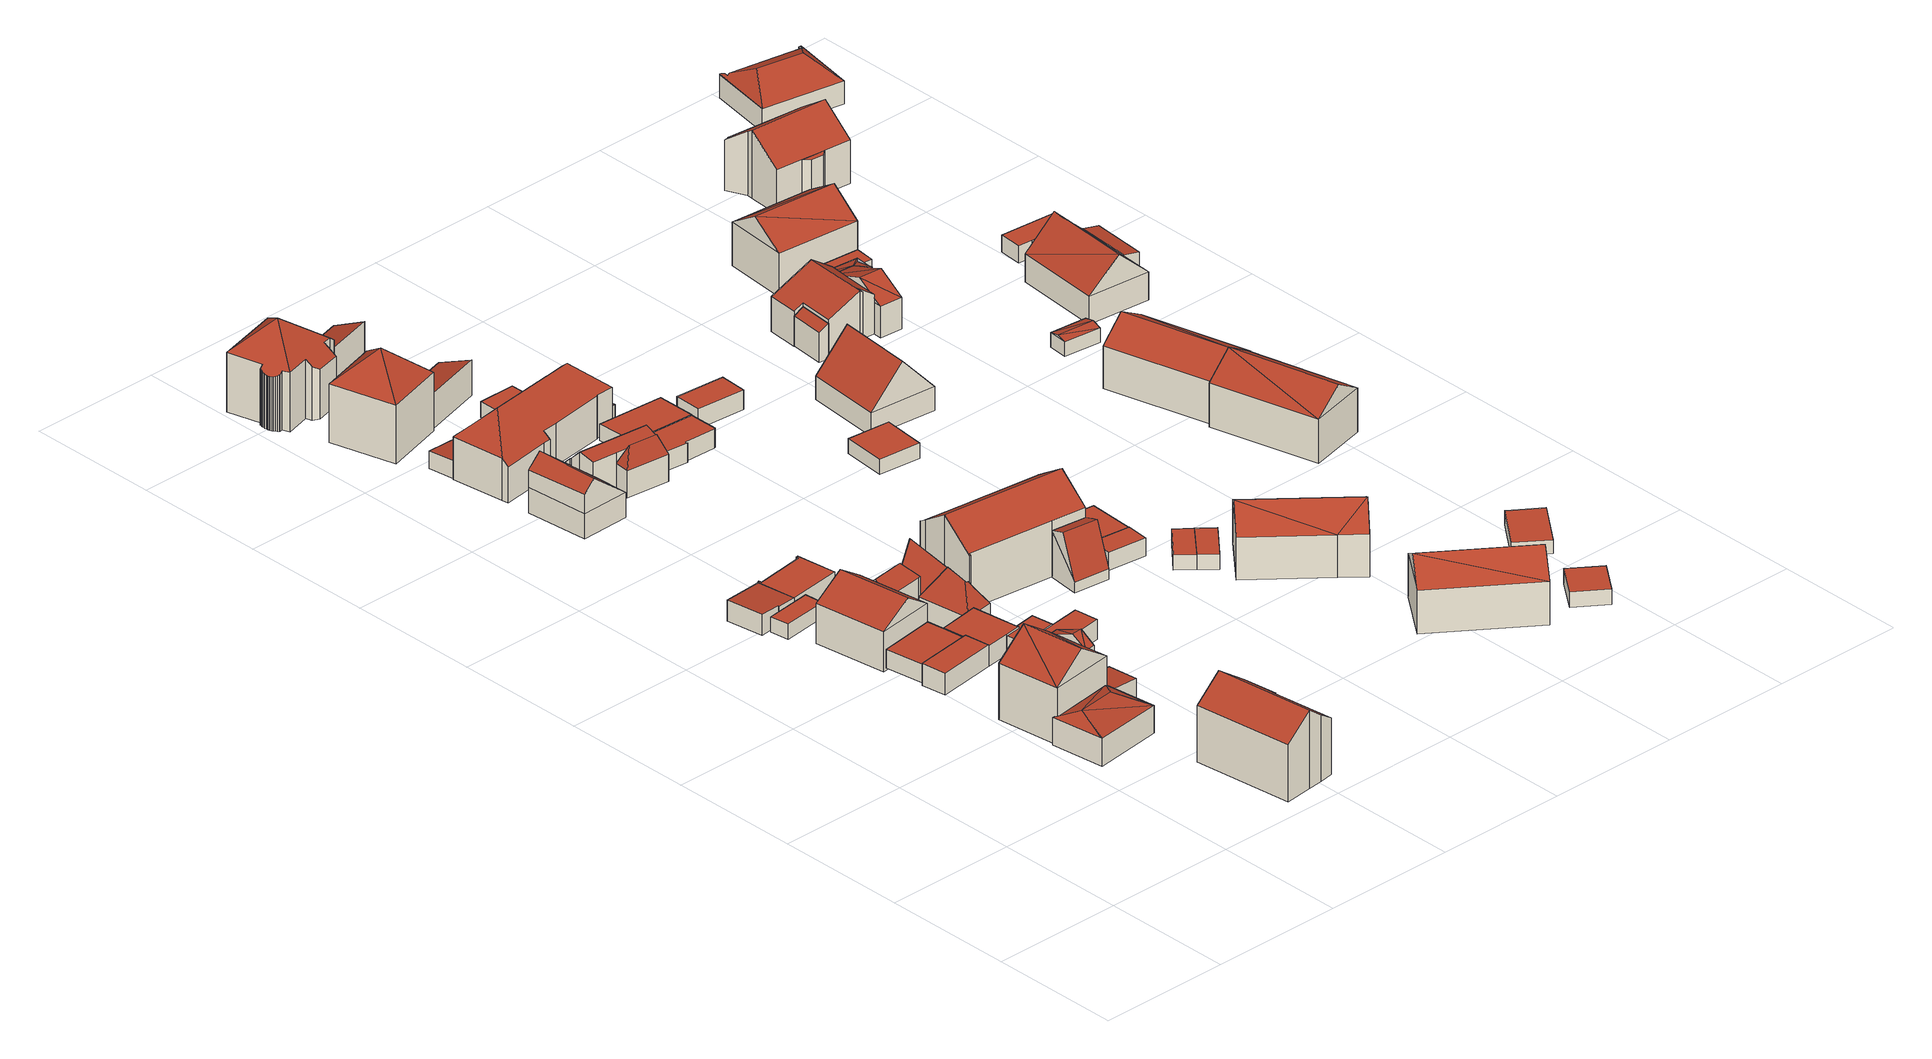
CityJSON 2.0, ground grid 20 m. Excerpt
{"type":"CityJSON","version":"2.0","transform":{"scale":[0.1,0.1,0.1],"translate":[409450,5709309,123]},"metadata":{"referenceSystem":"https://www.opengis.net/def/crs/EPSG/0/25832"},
"CityObjects":{
"building1":{"type":"Building","attributes":{"Gemeindeschluessel":"05978036","Geometrietyp2DReferenz":"3000","function":"31001_1000"},"children":["building1-1","building1-2","building1-3","building1-4"]},
"building1-1":{"type":"BuildingPart","attributes":{"roofType":"3100","measuredHeight":12.26},"parents":["building1"],"geometry":[{"type":"MultiSurface","lod":"2","boundaries":[[[0,1,2,3,4]],[[1,0,5]],[[6,7,8]],[[5,6,8]],[[6,5,0]],[[1,8,7,9,10]],[[8,1,5]],[[11,12,4,3,13,14]],[[4,12,15,16,6,0]],[[12,11,16,15]],[[17,18,19,9,7]],[[10,2,1]],[[17,14,13,18]],[[13,3,2,19,18]],[[19,2,10,9]],[[16,20,21,14,17,7,6]],[[16,11,14,21]],[[16,21,20]]],"semantics":{"surfaces":[{"type":"WallSurface"},{"type":"RoofSurface"},{"type":"GroundSurface"},{"type":"ClosureSurface"}],"values":[0,0,0,1,1,1,1,2,0,3,0,0,3,3,3,0,3,3]}}]},
"building1-2":{"type":"BuildingPart","attributes":{"roofType":"5000","measuredHeight":5.14},"parents":["building1"],"geometry":[{"type":"MultiSurface","lod":"2","boundaries":[[[15,16,11,12]],[[22,23,24]],[[22,25,26,23]],[[25,27,28,26]],[[27,29,30,28]],[[29,15,12,30]],[[31,29,32]],[[33,22,21,20]],[[20,34,33]],[[25,33,34]],[[31,25,34]],[[31,27,25]],[[27,31,32]],[[20,31,34]],[[20,16,31]],[[16,29,31]],[[29,16,15]],[[27,32,29]],[[22,33,25]],[[12,11,14,23,26,28,30]],[[14,11,16,21,17]],[[24,17,21,22]],[[24,23,14,17]],[[20,21,16]]],"semantics":{"surfaces":[{"type":"WallSurface"},{"type":"RoofSurface"},{"type":"GroundSurface"},{"type":"ClosureSurface"}],"values":[0,0,0,0,0,0,1,1,1,1,1,1,1,1,1,1,1,0,0,2,3,0,3,3]}}]},
"building1-3":{"type":"BuildingPart","attributes":{"roofType":"2100","measuredHeight":4.04},"parents":["building1"],"geometry":[{"type":"MultiSurface","lod":"2","boundaries":[[[35,36,37,38]],[[36,39,40,37]],[[39,24,23,40]],[[39,36,35,18,17,24]],[[14,13,38,37,40,23]],[[14,23,24,17]],[[13,14,17,18]],[[35,38,13,18]]],"semantics":{"surfaces":[{"type":"WallSurface"},{"type":"RoofSurface"},{"type":"GroundSurface"},{"type":"ClosureSurface"}],"values":[0,0,0,1,2,3,3,3]}}]},
"building1-4":{"type":"BuildingPart","attributes":{"roofType":"3100","measuredHeight":9.84},"parents":["building1"],"geometry":[{"type":"MultiSurface","lod":"2","boundaries":[[[2,41,42,3]],[[41,43,35,38,42]],[[43,41,44]],[[41,45,44]],[[45,41,2,10]],[[44,19,43]],[[19,44,45,9]],[[3,42,38,13]],[[18,35,43,19]],[[18,13,38,35]],[[13,18,19,2,3]],[[9,45,10]],[[19,9,10,2]]],"semantics":{"surfaces":[{"type":"WallSurface"},{"type":"RoofSurface"},{"type":"GroundSurface"},{"type":"ClosureSurface"}],"values":[0,0,0,1,1,1,1,2,0,3,3,0,3]}}]},
"building2":{"type":"Building","attributes":{"Gemeindeschluessel":"05978036","Geometrietyp2DReferenz":"3000","function":"31001_1100","roofType":"1000","measuredHeight":3.28},"geometry":[{"type":"MultiSurface","lod":"2","boundaries":[[[46,47,48,49]],[[47,50,51,48]],[[50,52,53,51]],[[52,54,55,53]],[[54,56,57,55]],[[56,46,49,57]],[[56,54,52,50,47,46]],[[49,48,51,53,55,57]]],"semantics":{"surfaces":[{"type":"WallSurface"},{"type":"RoofSurface"},{"type":"GroundSurface"}],"values":[0,0,0,0,0,0,1,2]}}]},
"building3":{"type":"Building","attributes":{"Gemeindeschluessel":"05978036","Geometrietyp2DReferenz":"3000","function":"31001_2000","roofType":"2100","measuredHeight":3.29},"geometry":[{"type":"MultiSurface","lod":"2","boundaries":[[[58,59,60,61]],[[59,62,63,60]],[[62,64,65,63]],[[64,66,67,65]],[[66,68,69,67]],[[68,70,71,69]],[[70,58,61,71]],[[70,68,66,64,62,59,58]],[[61,60,63,65,67,69,71]]],"semantics":{"surfaces":[{"type":"WallSurface"},{"type":"RoofSurface"},{"type":"GroundSurface"}],"values":[0,0,0,0,0,0,0,1,2]}}]},
"building4":{"type":"Building","attributes":{"Gemeindeschluessel":"05978036","Geometrietyp2DReferenz":"3000","function":"31001_1000","roofType":"3100","measuredHeight":11.76},"geometry":[{"type":"MultiSurface","lod":"2","boundaries":[[[72,73,74,75]],[[73,76,77,74]],[[76,78,79,77]],[[78,80,81,79]],[[80,82,83,81]],[[82,84,85,83]],[[84,86,87,85]],[[86,88,89,87]],[[88,72,75,89]],[[84,82,80,78]],[[78,76,73,72,88,86,84]],[[75,74,77,79,81,83,85,87,89]]],"semantics":{"surfaces":[{"type":"WallSurface"},{"type":"RoofSurface"},{"type":"GroundSurface"}],"values":[0,0,0,0,0,0,0,0,0,1,1,2]}}]},
"building5":{"type":"Building","attributes":{"Gemeindeschluessel":"05978036","Geometrietyp2DReferenz":"3000","function":"31001_1100","roofType":"1000","measuredHeight":2.77},"geometry":[{"type":"MultiSurface","lod":"2","boundaries":[[[90,91,92,93]],[[91,94,95,92]],[[94,96,97,95]],[[96,98,99,97]],[[98,90,93,99]],[[98,96,94,91,90]],[[93,92,95,97,99]]],"semantics":{"surfaces":[{"type":"WallSurface"},{"type":"RoofSurface"},{"type":"GroundSurface"}],"values":[0,0,0,0,0,1,2]}}]},
"building6":{"type":"Building","attributes":{"Gemeindeschluessel":"05978036","Geometrietyp2DReferenz":"3000","function":"31001_2460","roofType":"1000","measuredHeight":2.3},"geometry":[{"type":"MultiSurface","lod":"2","boundaries":[[[100,101,102,103]],[[101,104,105,102]],[[104,106,107,105]],[[106,100,103,107]],[[106,104,101,100]],[[103,102,105,107]]],"semantics":{"surfaces":[{"type":"WallSurface"},{"type":"RoofSurface"},{"type":"GroundSurface"}],"values":[0,0,0,0,1,2]}}]},
"building7":{"type":"Building","attributes":{"Gemeindeschluessel":"05978036","Geometrietyp2DReferenz":"3000","function":"31001_1100","roofType":"5000","measuredHeight":8.73},"geometry":[{"type":"MultiSurface","lod":"2","boundaries":[[[108,109,110,111]],[[109,112,113,110]],[[112,114,115,113]],[[114,108,111,115]],[[116,117,109,108]],[[116,114,112,117]],[[112,109,117]],[[108,114,116]],[[111,110,113,115]]],"semantics":{"surfaces":[{"type":"WallSurface"},{"type":"RoofSurface"},{"type":"GroundSurface"}],"values":[0,0,0,0,1,1,0,0,2]}}]},
"building8":{"type":"Building","attributes":{"Gemeindeschluessel":"05978036","Geometrietyp2DReferenz":"3000","function":"31001_2500","roofType":"1000","measuredHeight":2.88},"geometry":[{"type":"MultiSurface","lod":"2","boundaries":[[[118,68,119,120]],[[68,66,121,119]],[[66,122,123,121]],[[122,124,125,123]],[[124,126,127,125]],[[126,128,129,127]],[[128,130,131,129]],[[130,132,133,131]],[[132,118,120,133]],[[132,130,128,126,124,122,66,68,118]],[[120,119,121,123,125,127,129,131,133]]],"semantics":{"surfaces":[{"type":"WallSurface"},{"type":"RoofSurface"},{"type":"GroundSurface"}],"values":[0,0,0,0,0,0,0,0,0,1,2]}}]},
"building9":{"type":"Building","attributes":{"Gemeindeschluessel":"05978036","Geometrietyp2DReferenz":"3000","function":"31001_1100","roofType":"1000","measuredHeight":3.05},"geometry":[{"type":"MultiSurface","lod":"2","boundaries":[[[134,135,55,57]],[[135,136,53,55]],[[136,137,138,53]],[[137,139,140,138]],[[139,141,142,140]],[[141,143,144,142]],[[143,145,146,144]],[[145,134,57,146]],[[145,143,141,139,137,136,135,134]],[[57,55,53,138,140,142,144,146]]],"semantics":{"surfaces":[{"type":"WallSurface"},{"type":"RoofSurface"},{"type":"GroundSurface"}],"values":[0,0,0,0,0,0,0,0,1,2]}}]},
"building10":{"type":"Building","attributes":{"Gemeindeschluessel":"05978036","Geometrietyp2DReferenz":"3000","function":"31001_1100","roofType":"5000","measuredHeight":8.02},"geometry":[{"type":"MultiSurface","lod":"2","boundaries":[[[147,148,149,150]],[[148,151,152,149]],[[151,153,154,152]],[[153,155,156,154]],[[155,147,150,156]],[[153,151,157,158,155]],[[157,151,148]],[[158,157,148,147]],[[158,147,155]],[[150,149,152,154,156]]],"semantics":{"surfaces":[{"type":"WallSurface"},{"type":"RoofSurface"},{"type":"GroundSurface"}],"values":[0,0,0,0,0,1,1,1,0,2]}}]},
"building11":{"type":"Building","attributes":{"Gemeindeschluessel":"05978036","Geometrietyp2DReferenz":"3000","function":"31001_2460","roofType":"1000","measuredHeight":2.87},"geometry":[{"type":"MultiSurface","lod":"2","boundaries":[[[159,160,161,162]],[[160,163,164,161]],[[163,165,146,164]],[[165,166,144,146]],[[166,167,142,144]],[[167,168,169,142]],[[168,159,162,169]],[[168,167,166,165,163,160,159]],[[162,161,164,146,144,142,169]]],"semantics":{"surfaces":[{"type":"WallSurface"},{"type":"RoofSurface"},{"type":"GroundSurface"}],"values":[0,0,0,0,0,0,0,1,2]}}]},
"building12":{"type":"Building","attributes":{"Gemeindeschluessel":"05978036","Geometrietyp2DReferenz":"3000","function":"31001_1000","roofType":"5000","measuredHeight":8.47},"geometry":[{"type":"MultiSurface","lod":"2","boundaries":[[[170,171,172,173]],[[171,174,175,172]],[[174,176,177,175]],[[176,178,179,177]],[[178,180,181,179]],[[180,170,173,181]],[[182,183,184,171,170,180]],[[184,183,185,186]],[[171,184,186,174]],[[174,186,185,176]],[[176,185,183,182,178]],[[178,182,180]],[[173,172,175,177,179,181]]],"semantics":{"surfaces":[{"type":"WallSurface"},{"type":"RoofSurface"},{"type":"GroundSurface"}],"values":[0,0,0,0,0,0,1,1,0,0,0,0,2]}}]},
"building13":{"type":"Building","attributes":{"Gemeindeschluessel":"05978036","Geometrietyp2DReferenz":"3000","function":"31001_2460","roofType":"1000","measuredHeight":2.96},"geometry":[{"type":"MultiSurface","lod":"2","boundaries":[[[187,188,189,190]],[[188,191,192,189]],[[191,193,194,192]],[[193,195,196,194]],[[195,197,198,196]],[[197,187,190,198]],[[197,195,193,191,188,187]],[[190,189,192,194,196,198]]],"semantics":{"surfaces":[{"type":"WallSurface"},{"type":"RoofSurface"},{"type":"GroundSurface"}],"values":[0,0,0,0,0,0,1,2]}}]},
"building14":{"type":"Building","attributes":{"Gemeindeschluessel":"05978036","Geometrietyp2DReferenz":"3000","function":"31001_1100","roofType":"5000","measuredHeight":8.48},"geometry":[{"type":"MultiSurface","lod":"2","boundaries":[[[199,200,201,149]],[[200,202,203,201]],[[202,204,205,203]],[[204,206,207,205]],[[206,208,209,207]],[[208,210,211,209]],[[210,212,154,211]],[[212,213,152,154]],[[213,199,149,152]],[[214,215,213,212]],[[216,214,212,210]],[[217,218,219,216,210,208]],[[217,208,206]],[[218,217,206,204]],[[219,218,204,202]],[[220,215,214,216,219,202,200]],[[220,200,199]],[[215,220,199,213]],[[149,201,203,205,207,209,211,154,152]]],"semantics":{"surfaces":[{"type":"WallSurface"},{"type":"RoofSurface"},{"type":"GroundSurface"}],"values":[0,0,0,0,0,0,0,0,0,1,1,1,1,1,1,1,0,1,2]}}]},
"building15":{"type":"Building","attributes":{"Gemeindeschluessel":"05978036","Geometrietyp2DReferenz":"3000","function":"31001_2460","roofType":"2100","measuredHeight":2.71},"geometry":[{"type":"MultiSurface","lod":"2","boundaries":[[[221,222,223,224]],[[222,225,226,223]],[[225,227,228,226]],[[227,229,230,228]],[[229,231,232,230]],[[231,233,234,232]],[[233,235,236,234]],[[235,221,224,236]],[[235,233,231,229,227,225,222,221]],[[224,223,226,228,230,232,234,236]]],"semantics":{"surfaces":[{"type":"WallSurface"},{"type":"RoofSurface"},{"type":"GroundSurface"}],"values":[0,0,0,0,0,0,0,0,1,2]}}]},
"building16":{"type":"Building","attributes":{"Gemeindeschluessel":"05978036","Geometrietyp2DReferenz":"3000","function":"31001_1000","roofType":"3500","measuredHeight":13.5},"geometry":[{"type":"MultiSurface","lod":"2","boundaries":[[[237,238,239,240]],[[238,241,242,239]],[[241,243,244,242]],[[243,245,246,244]],[[245,247,248,246]],[[247,249,250,248]],[[249,251,252,250]],[[251,253,254,252]],[[253,237,240,254]],[[245,243,255]],[[247,245,255]],[[249,247,255]],[[243,241,238,237,253,251,249,255]],[[240,239,242,244,246,248,250,252,254]]],"semantics":{"surfaces":[{"type":"WallSurface"},{"type":"RoofSurface"},{"type":"GroundSurface"}],"values":[0,0,0,0,0,0,0,0,0,1,1,1,1,2]}}]},
"building17":{"type":"Building","attributes":{"Gemeindeschluessel":"05978036","Geometrietyp2DReferenz":"3000","function":"31001_1000","roofType":"3500","measuredHeight":13.16},"geometry":[{"type":"MultiSurface","lod":"2","boundaries":[[[256,257,258,259]],[[257,260,261,258]],[[260,262,263,261]],[[262,264,265,263]],[[264,266,267,265]],[[266,268,269,267]],[[268,270,271,269]],[[270,272,273,271]],[[272,274,275,273]],[[274,276,277,275]],[[276,278,279,277]],[[278,280,281,279]],[[280,282,283,281]],[[282,284,285,283]],[[284,286,287,285]],[[286,288,289,287]],[[288,290,291,289]],[[290,292,293,291]],[[292,294,295,293]],[[294,296,297,295]],[[296,298,299,297]],[[298,300,301,299]],[[300,302,303,301]],[[302,304,305,303]],[[304,306,307,305]],[[306,308,309,307]],[[308,310,311,309]],[[310,312,313,311]],[[312,314,315,313]],[[314,316,317,315]],[[316,318,319,317]],[[318,256,259,319]],[[292,290,320]],[[302,300,298,296,294,292,320]],[[314,312,310,308,306,304,302,320]],[[290,288,286,284,282,280,278,276,274,272,270,268,266,264,262,260,257,256,318,316,314,320]],[[259,258,261,263,265,267,269,271,273,275,277,279,281,283,285,287,289,291,293,295,297,299,301,303,305,307,309,311,313,315,317,319]]],"semantics":{"surfaces":[{"type":"WallSurface"},{"type":"RoofSurface"},{"type":"GroundSurface"}],"values":[0,0,0,0,0,0,0,0,0,0,0,0,0,0,0,0,0,0,0,0,0,0,0,0,0,0,0,0,0,0,0,0,1,1,1,1,2]}}]},
"building18":{"type":"Building","attributes":{"Gemeindeschluessel":"05978036","Geometrietyp2DReferenz":"3000","function":"31001_1000","roofType":"5000","measuredHeight":10.45},"geometry":[{"type":"MultiSurface","lod":"2","boundaries":[[[321,322,323,324]],[[322,325,326,323]],[[325,327,328,326]],[[327,329,330,328]],[[329,331,332,330]],[[331,333,334,332]],[[333,335,336,334]],[[335,337,338,336]],[[337,339,340,338]],[[339,341,342,340]],[[341,343,344,342]],[[343,345,346,344]],[[345,347,348,346]],[[347,349,350,348]],[[349,351,352,350]],[[351,353,354,352]],[[353,355,356,354]],[[355,357,358,356]],[[357,359,360,358]],[[359,361,362,360]],[[361,363,364,362]],[[363,365,366,364]],[[365,367,368,366]],[[367,321,324,368]],[[363,361,359,357,355,353,351,349,347,345,343,369,370]],[[343,341,369]],[[341,339,337,335,333,331,329,327,325,322,370,369]],[[322,321,367,365,363,370]],[[324,323,326,328,330,332,334,336,338,340,342,344,346,348,350,352,354,356,358,360,362,364,366,368]]],"semantics":{"surfaces":[{"type":"WallSurface"},{"type":"RoofSurface"},{"type":"GroundSurface"}],"values":[0,0,0,0,0,0,0,0,0,0,0,0,0,0,0,0,0,0,0,0,0,0,0,0,1,1,1,1,2]}}]},
"building19":{"type":"Building","attributes":{"Gemeindeschluessel":"05978036","Geometrietyp2DReferenz":"3000","function":"31001_2460"},"children":["building19-1","building19-2","building19-3"]},
"building19-1":{"type":"BuildingPart","attributes":{"roofType":"3100","measuredHeight":6.34},"parents":["building19"],"geometry":[{"type":"MultiSurface","lod":"2","boundaries":[[[371,372,373,374]],[[372,375,376,373]],[[375,377,378,376]],[[377,379,380,378]],[[379,381,382,380]],[[381,383,384,385,382]],[[386,371,374,387,388]],[[389,383,381,379,377,375,372]],[[372,371,386,390,389]],[[374,373,376,378,380,382,385,391,392,387]],[[393,384,383,389]],[[391,385,384,393]],[[390,394,395,393,389]],[[392,391,393,395]],[[388,394,390,386]],[[388,387,392,395,394]]],"semantics":{"surfaces":[{"type":"WallSurface"},{"type":"RoofSurface"},{"type":"GroundSurface"},{"type":"ClosureSurface"}],"values":[0,0,0,0,0,0,0,1,1,2,0,3,0,3,0,3]}}]},
"building19-2":{"type":"BuildingPart","attributes":{"roofType":"1000","measuredHeight":2.98},"parents":["building19"],"geometry":[{"type":"MultiSurface","lod":"2","boundaries":[[[384,396,397,385]],[[396,398,399,397]],[[398,400,401,399]],[[400,402,403,401]],[[402,404,405,403]],[[404,406,407,405]],[[406,408,409,407]],[[406,404,402,400,398,396,384,393,395,408]],[[409,392,391,385,397,399,401,403,405,407]],[[392,409,408,395]],[[385,391,393,384]],[[391,392,395,393]]],"semantics":{"surfaces":[{"type":"WallSurface"},{"type":"RoofSurface"},{"type":"GroundSurface"},{"type":"ClosureSurface"}],"values":[0,0,0,0,0,0,0,1,2,0,3,3]}}]},
"building19-3":{"type":"BuildingPart","attributes":{"roofType":"5000","measuredHeight":7.03},"parents":["building19"],"geometry":[{"type":"MultiSurface","lod":"2","boundaries":[[[410,411,412,409]],[[411,413,414,412]],[[413,388,387,414]],[[394,410,409,392]],[[415,388,413]],[[416,415,413,411]],[[416,411,410,394]],[[415,416,394,388]],[[409,412,414,387,392]],[[392,387,388,394]]],"semantics":{"surfaces":[{"type":"WallSurface"},{"type":"RoofSurface"},{"type":"GroundSurface"},{"type":"ClosureSurface"}],"values":[0,0,0,0,1,1,1,1,2,3]}}]},
"building20":{"type":"Building","attributes":{"Gemeindeschluessel":"05978036","Geometrietyp2DReferenz":"3000","function":"31001_9998","roofType":"2100","measuredHeight":5.41},"geometry":[{"type":"MultiSurface","lod":"2","boundaries":[[[417,418,419,420]],[[418,421,422,419]],[[421,423,424,422]],[[423,425,426,424]],[[425,427,428,426]],[[427,417,420,428]],[[427,425,423,421,418,417]],[[420,419,422,424,426,428]]],"semantics":{"surfaces":[{"type":"WallSurface"},{"type":"RoofSurface"},{"type":"GroundSurface"}],"values":[0,0,0,0,0,0,1,2]}}]},
"building21":{"type":"Building","attributes":{"Gemeindeschluessel":"05978036","Geometrietyp2DReferenz":"3000","function":"31001_1100"},"children":["building21-1","building21-2"]},
"building21-1":{"type":"BuildingPart","attributes":{"roofType":"3100","measuredHeight":11.95},"parents":["building21"],"geometry":[{"type":"MultiSurface","lod":"2","boundaries":[[[429,430,431,432]],[[430,433,434,431]],[[433,435,436,434]],[[435,437,438,436]],[[437,439,440,438]],[[439,441,442,440]],[[441,443,444,442]],[[443,445,446,444]],[[445,447,448,446]],[[447,449,450,448]],[[449,451,452,450]],[[451,453,454,452]],[[453,455,456,454]],[[455,457,458,456]],[[457,459,460,458]],[[459,461,462,460]],[[461,463,464,462]],[[463,465,466,467,464]],[[468,429,432,469,470]],[[463,461,459,457,455,453,451,449,447,445,443,441,439,437,435]],[[435,433,430,429,468,465,463]],[[432,431,434,436,438,440,442,444,446,448,450,452,454,456,458,460,462,464,467,469]],[[470,466,465,468]],[[470,469,467,466]]],"semantics":{"surfaces":[{"type":"WallSurface"},{"type":"RoofSurface"},{"type":"GroundSurface"},{"type":"ClosureSurface"}],"values":[0,0,0,0,0,0,0,0,0,0,0,0,0,0,0,0,0,0,0,1,1,2,0,3]}}]},
"building21-2":{"type":"BuildingPart","attributes":{"roofType":"3100","measuredHeight":7.89},"parents":["building21"],"geometry":[{"type":"MultiSurface","lod":"2","boundaries":[[[471,470,469,472]],[[466,473,474,467]],[[473,475,476,474]],[[475,471,472,476]],[[475,477,478,471]],[[470,478,477,479,466]],[[473,479,477,475]],[[466,479,473]],[[471,478,470]],[[472,469,467,474,476]],[[467,469,470,466]]],"semantics":{"surfaces":[{"type":"WallSurface"},{"type":"RoofSurface"},{"type":"GroundSurface"},{"type":"ClosureSurface"}],"values":[0,0,0,0,1,1,0,0,0,2,3]}}]},
"building22":{"type":"Building","attributes":{"Gemeindeschluessel":"05978036","Geometrietyp2DReferenz":"3000","function":"31001_9998","roofType":"2100","measuredHeight":6.18},"geometry":[{"type":"MultiSurface","lod":"2","boundaries":[[[480,481,482,483]],[[481,484,485,482]],[[484,486,487,485]],[[486,480,483,487]],[[486,484,481,480]],[[483,482,485,487]]],"semantics":{"surfaces":[{"type":"WallSurface"},{"type":"RoofSurface"},{"type":"GroundSurface"}],"values":[0,0,0,0,1,2]}}]},
"building23":{"type":"Building","attributes":{"Gemeindeschluessel":"05978036","Geometrietyp2DReferenz":"3000","function":"31001_2460","roofType":"1000","measuredHeight":2.32},"geometry":[{"type":"MultiSurface","lod":"2","boundaries":[[[488,489,490,491]],[[489,492,493,490]],[[492,494,495,493]],[[494,488,491,495]],[[494,492,489,488]],[[491,490,493,495]]],"semantics":{"surfaces":[{"type":"WallSurface"},{"type":"RoofSurface"},{"type":"GroundSurface"}],"values":[0,0,0,0,1,2]}}]},
"building24":{"type":"Building","attributes":{"Gemeindeschluessel":"05978036","Geometrietyp2DReferenz":"3000","function":"31001_2460","roofType":"1000","measuredHeight":2.49},"geometry":[{"type":"MultiSurface","lod":"2","boundaries":[[[496,497,498,499]],[[497,500,501,498]],[[500,502,503,501]],[[502,504,505,503]],[[504,496,499,505]],[[504,502,500,497,496]],[[499,498,501,503,505]]],"semantics":{"surfaces":[{"type":"WallSurface"},{"type":"RoofSurface"},{"type":"GroundSurface"}],"values":[0,0,0,0,0,1,2]}}]},
"building25":{"type":"Building","attributes":{"Gemeindeschluessel":"05978036","Geometrietyp2DReferenz":"3000","function":"51009_1610","roofType":"1000","measuredHeight":2.96},"geometry":[{"type":"MultiSurface","lod":"2","boundaries":[[[506,507,508,509]],[[507,510,511,508]],[[510,512,513,511]],[[512,506,509,513]],[[512,510,507,506]],[[509,508,511,513]]],"semantics":{"surfaces":[{"type":"WallSurface"},{"type":"RoofSurface"},{"type":"GroundSurface"}],"values":[0,0,0,0,1,2]}}]},
"building26":{"type":"Building","attributes":{"Gemeindeschluessel":"05978036","Geometrietyp2DReferenz":"3000","function":"31001_1100","roofType":"1000","measuredHeight":2.84},"geometry":[{"type":"MultiSurface","lod":"2","boundaries":[[[514,515,516,517]],[[515,518,519,516]],[[518,520,521,519]],[[520,514,517,521]],[[520,518,515,514]],[[517,516,519,521]]],"semantics":{"surfaces":[{"type":"WallSurface"},{"type":"RoofSurface"},{"type":"GroundSurface"}],"values":[0,0,0,0,1,2]}}]},
"building27":{"type":"Building","attributes":{"Gemeindeschluessel":"05978036","Geometrietyp2DReferenz":"3000","function":"31001_2460","roofType":"1000","measuredHeight":2.83},"geometry":[{"type":"MultiSurface","lod":"2","boundaries":[[[522,523,524,525]],[[523,526,527,524]],[[526,528,529,527]],[[528,522,525,529]],[[528,526,523,522]],[[525,524,527,529]]],"semantics":{"surfaces":[{"type":"WallSurface"},{"type":"RoofSurface"},{"type":"GroundSurface"}],"values":[0,0,0,0,1,2]}}]},
"building28":{"type":"Building","attributes":{"Gemeindeschluessel":"05978036","Geometrietyp2DReferenz":"3000","function":"31001_2460","roofType":"1000","measuredHeight":2.29},"geometry":[{"type":"MultiSurface","lod":"2","boundaries":[[[530,531,532,533]],[[531,534,535,532]],[[534,536,537,535]],[[536,530,533,537]],[[536,534,531,530]],[[533,532,535,537]]],"semantics":{"surfaces":[{"type":"WallSurface"},{"type":"RoofSurface"},{"type":"GroundSurface"}],"values":[0,0,0,0,1,2]}}]},
"building29":{"type":"Building","attributes":{"Gemeindeschluessel":"05978036","Geometrietyp2DReferenz":"3000","function":"31001_2740","roofType":"1000","measuredHeight":3},"geometry":[{"type":"MultiSurface","lod":"2","boundaries":[[[538,539,540,541]],[[539,542,543,540]],[[542,544,545,543]],[[544,538,541,545]],[[544,542,539,538]],[[541,540,543,545]]],"semantics":{"surfaces":[{"type":"WallSurface"},{"type":"RoofSurface"},{"type":"GroundSurface"}],"values":[0,0,0,0,1,2]}}]},
"building30":{"type":"Building","attributes":{"Gemeindeschluessel":"05978036","Geometrietyp2DReferenz":"3000","function":"31001_2460","roofType":"1000","measuredHeight":2.3},"geometry":[{"type":"MultiSurface","lod":"2","boundaries":[[[530,536,537,533]],[[536,546,547,537]],[[546,548,549,547]],[[548,530,533,549]],[[548,546,536,530]],[[533,537,547,549]]],"semantics":{"surfaces":[{"type":"WallSurface"},{"type":"RoofSurface"},{"type":"GroundSurface"}],"values":[0,0,0,0,1,2]}}]},
"building31":{"type":"Building","attributes":{"Gemeindeschluessel":"05978036","Geometrietyp2DReferenz":"3000","function":"31001_2460","roofType":"1000","measuredHeight":2.25},"geometry":[{"type":"MultiSurface","lod":"2","boundaries":[[[550,551,552,553]],[[551,554,555,552]],[[554,556,557,555]],[[556,550,553,557]],[[556,554,551,550]],[[553,552,555,557]]],"semantics":{"surfaces":[{"type":"WallSurface"},{"type":"RoofSurface"},{"type":"GroundSurface"}],"values":[0,0,0,0,1,2]}}]},
"building32":{"type":"Building","attributes":{"Gemeindeschluessel":"05978036","Geometrietyp2DReferenz":"3000","function":"31001_1000","roofType":"5000","measuredHeight":9.32},"geometry":[{"type":"MultiSurface","lod":"2","boundaries":[[[558,559,560,561]],[[559,562,563,560]],[[562,564,565,563]],[[564,566,567,565]],[[566,558,561,567]],[[558,568,559]],[[568,558,569]],[[568,564,562]],[[569,564,568]],[[564,569,566]],[[562,559,568]],[[558,566,569]],[[561,560,563,565,567]]],"semantics":{"surfaces":[{"type":"WallSurface"},{"type":"RoofSurface"},{"type":"GroundSurface"}],"values":[0,0,0,0,0,1,1,1,1,1,0,0,2]}}]},
"building33":{"type":"Building","attributes":{"Geometrietyp2DReferenz":"3000","Gemeindeschluessel":"05978036","function":"31001_1000","roofType":"3100","measuredHeight":9.35},"geometry":[{"type":"MultiSurface","lod":"2","boundaries":[[[570,571,572,573]],[[571,574,575,572]],[[574,576,577,575]],[[576,570,573,577]],[[574,571,578]],[[570,576,579]],[[578,570,579]],[[570,578,571]],[[574,579,576]],[[579,574,578]],[[573,572,575,577]]],"semantics":{"surfaces":[{"type":"WallSurface"},{"type":"RoofSurface"},{"type":"GroundSurface"}],"values":[0,0,0,0,0,0,1,1,1,1,2]}}]},
"building34":{"type":"Building","attributes":{"Gemeindeschluessel":"05978036","Geometrietyp2DReferenz":"3000","function":"31001_1000","roofType":"3100","measuredHeight":9.39},"geometry":[{"type":"MultiSurface","lod":"2","boundaries":[[[580,581,582,583]],[[581,584,585,582]],[[584,586,587,585]],[[586,580,583,587]],[[584,581,588]],[[580,586,589]],[[581,580,589,588]],[[586,584,588,589]],[[583,582,585,587]]],"semantics":{"surfaces":[{"type":"WallSurface"},{"type":"RoofSurface"},{"type":"GroundSurface"}],"values":[0,0,0,0,0,0,1,1,2]}}]},
"building35":{"type":"Building","attributes":{"Gemeindeschluessel":"05978036","Geometrietyp2DReferenz":"3000","function":"31001_2460","roofType":"1000","measuredHeight":2.35},"geometry":[{"type":"MultiSurface","lod":"2","boundaries":[[[590,591,592,593]],[[591,594,595,592]],[[594,596,597,595]],[[596,590,593,597]],[[596,594,591,590]],[[593,592,595,597]]],"semantics":{"surfaces":[{"type":"WallSurface"},{"type":"RoofSurface"},{"type":"GroundSurface"}],"values":[0,0,0,0,1,2]}}]},
"building36":{"type":"Building","attributes":{"Gemeindeschluessel":"05978036","Geometrietyp2DReferenz":"3000","function":"51009_1610","roofType":"2100","measuredHeight":5.41},"geometry":[{"type":"MultiSurface","lod":"2","boundaries":[[[598,599,600,601]],[[599,602,603,600]],[[602,604,605,603]],[[604,598,601,605]],[[604,602,599,598]],[[601,600,603,605]]],"semantics":{"surfaces":[{"type":"WallSurface"},{"type":"RoofSurface"},{"type":"GroundSurface"}],"values":[0,0,0,0,1,2]}}]},
"building37":{"type":"Building","attributes":{"Gemeindeschluessel":"05978036","Geometrietyp2DReferenz":"3000","function":"31001_2460","roofType":"1000","measuredHeight":2.11},"geometry":[{"type":"MultiSurface","lod":"2","boundaries":[[[606,607,608,609]],[[607,610,611,608]],[[610,612,613,611]],[[612,606,609,613]],[[612,610,607,606]],[[609,608,611,613]]],"semantics":{"surfaces":[{"type":"WallSurface"},{"type":"RoofSurface"},{"type":"GroundSurface"}],"values":[0,0,0,0,1,2]}}]},
"building38":{"type":"Building","attributes":{"Gemeindeschluessel":"05978036","Geometrietyp2DReferenz":"3000","function":"31001_1000"},"children":["building38-1","building38-2"]},
"building38-1":{"type":"BuildingPart","attributes":{"roofType":"3100","measuredHeight":7.11},"parents":["building38"],"geometry":[{"type":"MultiSurface","lod":"2","boundaries":[[[614,615,616,617]],[[615,618,619,616]],[[618,620,621,619]],[[620,622,623,621]],[[622,624,625,623]],[[626,614,617,627]],[[626,628,629,630,614]],[[626,631,632,628]],[[620,628,632]],[[632,633,634,622,620]],[[622,634,624]],[[615,630,629,618]],[[614,630,615]],[[618,629,628,620]],[[617,616,619,621,623,625,627]],[[627,625,624,626]],[[633,632,631]],[[624,634,633,631,626]]],"semantics":{"surfaces":[{"type":"WallSurface"},{"type":"RoofSurface"},{"type":"GroundSurface"},{"type":"ClosureSurface"}],"values":[0,0,0,0,0,0,1,1,1,1,0,0,0,0,2,3,0,3]}}]},
"building38-2":{"type":"BuildingPart","attributes":{"roofType":"3100","measuredHeight":8.41},"parents":["building38"],"geometry":[{"type":"MultiSurface","lod":"2","boundaries":[[[635,636,637,638]],[[636,639,640,637]],[[639,641,626,627,640]],[[642,625,624,634]],[[642,643,644,625]],[[643,645,646,644]],[[645,647,648,646]],[[647,649,650,648]],[[649,651,652,650]],[[651,635,638,652]],[[647,645,643,642,633,631,641,639]],[[639,636,635,651,649,647]],[[638,637,640,627,625,644,646,648,650,652]],[[642,634,633]],[[631,626,641]],[[624,625,627,626]],[[624,626,631,633,634]]],"semantics":{"surfaces":[{"type":"WallSurface"},{"type":"RoofSurface"},{"type":"GroundSurface"},{"type":"ClosureSurface"}],"values":[0,0,0,0,0,0,0,0,0,0,1,1,2,0,0,3,3]}}]},
"building39":{"type":"Building","attributes":{"Gemeindeschluessel":"05978036","Geometrietyp2DReferenz":"3000","function":"31001_1000","roofType":"5000","measuredHeight":9.59},"geometry":[{"type":"MultiSurface","lod":"2","boundaries":[[[653,654,655,656]],[[654,657,658,655]],[[657,659,660,658]],[[659,653,656,660]],[[661,657,654,662]],[[662,659,661]],[[659,662,653]],[[659,657,661]],[[654,653,662]],[[656,655,658,660]]],"semantics":{"surfaces":[{"type":"WallSurface"},{"type":"RoofSurface"},{"type":"GroundSurface"}],"values":[0,0,0,0,1,1,1,0,0,2]}}]},
"building40":{"type":"Building","attributes":{"Gemeindeschluessel":"05978036","Geometrietyp2DReferenz":"3000","function":"31001_2460","roofType":"5000","measuredHeight":3.88},"geometry":[{"type":"MultiSurface","lod":"2","boundaries":[[[663,664,665,627]],[[664,666,667,668,665]],[[669,670,616,671]],[[670,672,617,616]],[[672,663,627,617]],[[667,673,669]],[[673,667,674]],[[666,674,667]],[[664,674,666]],[[674,664,675]],[[675,672,674]],[[672,675,663]],[[672,673,674]],[[673,672,670]],[[664,663,675]],[[670,669,673]],[[627,665,668,671,616,617]],[[671,668,667,669]],[[669,667,666]]],"semantics":{"surfaces":[{"type":"WallSurface"},{"type":"RoofSurface"},{"type":"GroundSurface"},{"type":"ClosureSurface"}],"values":[0,0,0,0,0,1,1,1,1,1,1,1,1,1,0,0,2,0,3]}}]},
"building41":{"type":"Building","attributes":{"Gemeindeschluessel":"05978036","Geometrietyp2DReferenz":"3000","function":"51009_1610","roofType":"2100","measuredHeight":4.45},"geometry":[{"type":"MultiSurface","lod":"2","boundaries":[[[676,677,619,678]],[[677,679,616,619]],[[679,680,671,616]],[[680,676,678,671]],[[680,679,677,676]],[[678,619,616,671]]],"semantics":{"surfaces":[{"type":"WallSurface"},{"type":"RoofSurface"},{"type":"GroundSurface"}],"values":[0,0,0,0,1,2]}}]},
"building42":{"type":"Building","attributes":{"Gemeindeschluessel":"05978036","Geometrietyp2DReferenz":"3000","function":"31001_1000","roofType":"5000","measuredHeight":9.37},"geometry":[{"type":"MultiSurface","lod":"2","boundaries":[[[681,682,683,684]],[[682,685,686,683]],[[685,687,688,686]],[[687,689,690,688]],[[689,681,684,690]],[[689,691,692,681]],[[682,691,654,685]],[[691,682,692]],[[687,654,691,689]],[[685,654,687]],[[681,692,682]],[[684,683,686,688,690]]],"semantics":{"surfaces":[{"type":"WallSurface"},{"type":"RoofSurface"},{"type":"GroundSurface"}],"values":[0,0,0,0,0,1,1,1,0,0,0,2]}}]},
"building43":{"type":"Building","attributes":{"Gemeindeschluessel":"05978036","Geometrietyp2DReferenz":"3000","function":"31001_2460","roofType":"1000","measuredHeight":2.28},"geometry":[{"type":"MultiSurface","lod":"2","boundaries":[[[693,694,695,696]],[[694,697,698,695]],[[697,699,665,698]],[[699,693,696,665]],[[699,697,694,693]],[[696,695,698,665]]],"semantics":{"surfaces":[{"type":"WallSurface"},{"type":"RoofSurface"},{"type":"GroundSurface"}],"values":[0,0,0,0,1,2]}}]},
"building44":{"type":"Building","attributes":{"Gemeindeschluessel":"05978036","Geometrietyp2DReferenz":"3000","function":"31001_1000","roofType":"3100","measuredHeight":9.89},"geometry":[{"type":"MultiSurface","lod":"2","boundaries":[[[700,701,702,703]],[[701,704,695,702]],[[704,705,706,695]],[[705,700,703,706]],[[704,701,707]],[[700,705,708]],[[700,707,701]],[[707,700,708]],[[708,704,707]],[[704,708,705]],[[703,702,695,706]]],"semantics":{"surfaces":[{"type":"WallSurface"},{"type":"RoofSurface"},{"type":"GroundSurface"}],"values":[0,0,0,0,0,0,1,1,1,1,2]}}]},
"building45":{"type":"Building","attributes":{"Gemeindeschluessel":"05978036","Geometrietyp2DReferenz":"3000","function":"31001_2460","roofType":"3100","measuredHeight":2.59},"geometry":[{"type":"MultiSurface","lod":"2","boundaries":[[[709,710,711,712]],[[710,713,714,711]],[[713,715,716,714]],[[715,709,712,716]],[[713,710,717]],[[709,715,718]],[[709,717,710]],[[717,709,718]],[[718,713,717]],[[713,718,715]],[[712,711,714,716]]],"semantics":{"surfaces":[{"type":"WallSurface"},{"type":"RoofSurface"},{"type":"GroundSurface"}],"values":[0,0,0,0,0,0,1,1,1,1,2]}}]},
"building46":{"type":"Building","attributes":{"Gemeindeschluessel":"05978036","Geometrietyp2DReferenz":"3000","function":"31001_1000"},"children":["building46-1","building46-2"]},
"building46-1":{"type":"BuildingPart","attributes":{"roofType":"3100","measuredHeight":8.78},"parents":["building46"],"geometry":[{"type":"MultiSurface","lod":"2","boundaries":[[[719,720,721,722]],[[720,723,724,721]],[[725,726,727,728]],[[726,729,730,727]],[[729,719,722,730]],[[719,731,732]],[[731,719,729]],[[732,726,725,723,733]],[[726,732,731]],[[719,732,733,720]],[[720,733,723]],[[726,731,729]],[[722,721,724,728,727,730]],[[728,724,723,725]]],"semantics":{"surfaces":[{"type":"WallSurface"},{"type":"RoofSurface"},{"type":"GroundSurface"},{"type":"ClosureSurface"}],"values":[0,0,0,0,0,1,1,1,1,0,0,0,2,3]}}]},
"building46-2":{"type":"BuildingPart","attributes":{"roofType":"2100","measuredHeight":4.42},"parents":["building46"],"geometry":[{"type":"MultiSurface","lod":"2","boundaries":[[[734,735,736,724,723]],[[735,737,738,736]],[[737,739,725,728,738]],[[739,737,735,734]],[[724,736,738,728]],[[723,725,739,734]],[[723,724,728,725]]],"semantics":{"surfaces":[{"type":"WallSurface"},{"type":"RoofSurface"},{"type":"GroundSurface"},{"type":"ClosureSurface"}],"values":[0,0,0,1,2,0,3]}}]},
"building47":{"type":"Building","attributes":{"Gemeindeschluessel":"05978036","Geometrietyp2DReferenz":"3000","function":"31001_1000"},"children":["building47-1","building47-2"]},
"building47-1":{"type":"BuildingPart","attributes":{"roofType":"1000","measuredHeight":6.69},"parents":["building47"],"geometry":[{"type":"MultiSurface","lod":"2","boundaries":[[[740,741,742,743]],[[744,745,746,747]],[[744,740,743,745]],[[744,747,741,740]],[[743,742,746,745]],[[747,746,742,741]]],"semantics":{"surfaces":[{"type":"WallSurface"},{"type":"RoofSurface"},{"type":"GroundSurface"},{"type":"ClosureSurface"}],"values":[0,0,0,1,2,3]}}]},
"building47-2":{"type":"BuildingPart","attributes":{"roofType":"3100","measuredHeight":10.32},"parents":["building47"],"geometry":[{"type":"MultiSurface","lod":"2","boundaries":[[[748,749,750,742,741]],[[749,751,752,750]],[[751,753,754,752]],[[753,755,756,754]],[[755,757,758,756]],[[757,759,760,758]],[[759,761,762,760]],[[761,763,764,762]],[[763,765,766,764]],[[765,767,768,766]],[[767,769,770,768]],[[769,747,746,770]],[[767,765,763,761,759,757,755,753,751]],[[751,749,748,747,769,767]],[[742,750,752,754,756,758,760,762,764,766,768,770,746]],[[741,747,748]],[[741,742,746,747]]],"semantics":{"surfaces":[{"type":"WallSurface"},{"type":"RoofSurface"},{"type":"GroundSurface"},{"type":"ClosureSurface"}],"values":[0,0,0,0,0,0,0,0,0,0,0,0,1,1,2,0,3]}}]},
"building48":{"type":"Building","attributes":{"Gemeindeschluessel":"05978036","Geometrietyp2DReferenz":"3000","function":"31001_2460","roofType":"1000","measuredHeight":2.58},"geometry":[{"type":"MultiSurface","lod":"2","boundaries":[[[771,772,773,774]],[[772,775,776,773]],[[775,777,778,776]],[[777,779,780,778]],[[779,781,782,780]],[[781,771,774,782]],[[781,779,777,775,772,771]],[[774,773,776,778,780,782]]],"semantics":{"surfaces":[{"type":"WallSurface"},{"type":"RoofSurface"},{"type":"GroundSurface"}],"values":[0,0,0,0,0,0,1,2]}}]},
"building49":{"type":"Building","attributes":{"Gemeindeschluessel":"05978036","Geometrietyp2DReferenz":"3000","function":"31001_2460","roofType":"1000","measuredHeight":2.58},"geometry":[{"type":"MultiSurface","lod":"2","boundaries":[[[783,784,785,786]],[[784,787,788,785]],[[787,789,790,788]],[[789,791,792,790]],[[791,793,794,792]],[[793,783,786,794]],[[793,791,789,787,784,783]],[[786,785,788,790,792,794]]],"semantics":{"surfaces":[{"type":"WallSurface"},{"type":"RoofSurface"},{"type":"GroundSurface"}],"values":[0,0,0,0,0,0,1,2]}}]},
"building50":{"type":"Building","attributes":{"Gemeindeschluessel":"05978036","Geometrietyp2DReferenz":"3000","function":"31001_1000","roofType":"5000","measuredHeight":6.18},"geometry":[{"type":"MultiSurface","lod":"2","boundaries":[[[795,796,797,798]],[[796,799,800,797]],[[799,801,802,800]],[[801,803,804,802]],[[803,805,806,804]],[[805,807,808,806]],[[807,809,810,808]],[[809,811,812,810]],[[811,813,814,812]],[[813,815,816,814]],[[815,795,798,816]],[[817,818,819,811,820,821]],[[822,823,824,825,826,827]],[[825,824,828]],[[818,829,822,827,819]],[[830,831,821,820]],[[826,813,811,819,827]],[[813,826,825,815]],[[807,831,830,809]],[[809,830,820,811]],[[805,821,831,807]],[[796,823,822,829,799]],[[799,829,818,801]],[[815,825,828,795]],[[795,828,824,823,796]],[[803,817,821,805]],[[801,818,817,803]],[[798,797,800,802,804,806,808,810,812,814,816]]],"semantics":{"surfaces":[{"type":"WallSurface"},{"type":"RoofSurface"},{"type":"GroundSurface"}],"values":[0,0,0,0,0,0,0,0,0,0,0,1,1,1,1,1,1,0,0,0,0,0,0,0,0,0,0,2]}}]}
},
"vertices":[
[190,413,103],[290,425,103],[290,425,98],[290,425,17],[190,413,17],[240,419,139],[202,317,103],[302,329,103],[252,323,139],[297,369,103],[292,413,103],[202,317,17],[201,320,17],[298,363,17],[302,329,17],[201,320,59],[202,317,59],[302,329,57],[298,363,57],[298,363,98],[300,329,60],[302,329,59],
[304,318,59],[304,318,17],[304,318,57],[312,251,59],[312,251,17],[207,238,59],[207,238,17],[197,320,59],[197,320,17],[226,296,68],[207,239,58],[312,252,58],[284,303,68],
[314,365,55],[344,368,52],[344,368,17],[314,365,17],[349,323,52],[349,323,17],
[306,427,98],[306,427,17],[314,365,98],[311,386,115],[295,385,115],
[179,502,52],[174,540,52],[174,540,19],[179,502,19],[176,541,52],[176,541,19],[261,552,52],[261,552,19],[263,552,52],[263,552,19],[268,514,52],[268,514,19],
[143,777,47],[111,773,49],[111,773,17],[143,777,17],[103,830,49],[103,830,17],[135,834,47],[135,834,17],[166,838,45],[166,838,17],[174,779,45],[174,779,17],[143,775,47],[143,775,17],
[394,118,104],[406,18,104],[406,18,18],[394,118,18],[385,15,119],[385,15,18],[363,13,136],[363,13,18],[320,8,104],[320,8,18],[302,160,104],[302,160,18],[345,165,136],[345,165,18],[397,171,98],[397,171,18],[403,119,98],[403,119,18],
[168,601,49],[253,613,49],[253,613,21],[168,601,21],[257,587,49],[257,587,21],[261,552,49],[261,552,21],[176,541,49],[176,541,21],
[196,749,42],[127,741,42],[127,741,19],[196,749,19],[123,770,42],[123,770,19],[193,778,42],[193,778,19],
[164,601,77],[149,712,77],[149,712,16],[164,601,16],[238,724,77],[238,724,16],[253,613,77],[253,613,16],[214,608,104],[199,719,104],
[256,789,45],[174,779,16],[256,789,16],[166,838,16],[166,839,45],[166,839,16],[169,840,45],[169,840,16],[170,836,45],[170,836,16],[245,846,45],[245,846,16],[245,850,45],[245,850,16],[248,850,45],[248,850,16],
[268,514,50],[263,552,50],[261,552,50],[257,587,50],[257,587,19],[319,596,50],[319,596,19],[328,527,50],[328,527,19],[329,522,50],[329,522,19],[305,519,50],[305,519,19],
[239,719,60],[306,728,60],[306,728,0],[239,719,0],[311,687,60],[311,687,0],[307,686,60],[307,686,0],[244,678,60],[244,678,0],[292,705,80],[242,698,80],
[367,499,48],[321,493,48],[321,493,19],[367,499,19],[308,492,48],[308,492,19],[305,519,48],[329,522,48],[328,527,48],[363,532,48],[363,532,19],
[190,1172,47],[193,1114,47],[193,1114,9],[190,1172,9],[118,1112,47],[118,1112,9],[110,1209,47],[110,1209,9],[185,1210,47],[185,1210,9],[187,1210,47],[187,1210,9],[185,1210,49],[130,1209,94],[135,1112,94],[110,1209,74],[118,1112,77],
[325,456,47],[321,493,47],[321,493,17],[325,456,17],[367,499,47],[367,499,17],[382,501,47],[382,501,17],[414,505,47],[414,505,17],[418,468,47],[418,468,17],
[306,728,31],[373,742,31],[373,742,0],[362,648,31],[362,648,0],[364,648,31],[364,648,0],[362,625,31],[362,625,0],[363,611,31],[363,611,0],[318,605,31],[318,605,0],[307,686,31],[311,687,31],[337,663,74],[339,665,71],[337,630,67],[345,625,58],[341,629,66],[338,629,66],[338,735,85],
[147,1341,30],[147,1340,30],[147,1340,10],[147,1341,10],[97,1334,37],[97,1334,10],[91,1375,37],[91,1375,10],[153,1384,28],[153,1384,10],[182,1388,24],[182,1388,10],[187,1347,24],[187,1347,10],[159,1343,28],[159,1343,10],
[162,1494,84],[167,1474,84],[167,1474,6],[162,1494,6],[155,1471,95],[155,1471,6],[163,1442,95],[163,1442,6],[72,1417,95],[72,1417,6],[46,1515,95],[46,1515,6],[137,1540,95],[137,1540,6],[146,1508,95],[146,1508,6],[157,1511,84],[157,1511,6],[104,1479,141],
[22,1583,88],[20,1584,87],[20,1584,3],[22,1583,3],[19,1586,86],[19,1586,3],[17,1588,85],[17,1588,3],[16,1590,85],[16,1590,3],[15,1592,84],[15,1592,3],[15,1594,84],[15,1594,3],[14,1595,84],[14,1595,3],[14,1596,84],[14,1596,3],[14,1598,84],[14,1598,3],[13,1601,85],[13,1601,3],[14,1603,85],[14,1603,3],[14,1605,86],[14,1605,3],[14,1607,87],[14,1607,3],[15,1609,88],[15,1609,3],[15,1611,88],[15,1611,3],[20,1612,92],[20,1612,3],[6,1664,93],[6,1664,3],[103,1689,93],[103,1689,3],[114,1649,93],[114,1649,3],[124,1652,84],[124,1652,3],[136,1606,84],[136,1606,3],[137,1601,84],[137,1601,3],[127,1598,93],[127,1598,3],[114,1595,93],[114,1595,3],[119,1578,77],[119,1578,3],[81,1568,78],[81,1568,3],[71,1573,84],[71,1573,3],[68,1582,93],[68,1582,3],[31,1572,93],[31,1572,3],[27,1583,92],[27,1583,3],[23,1582,88],[23,1582,3],[66,1632,134],
[319,1346,75],[327,1280,75],[327,1280,11],[319,1346,11],[299,1278,76],[299,1278,11],[297,1278,76],[297,1278,11],[297,1277,76],[297,1277,11],[214,1266,75],[214,1266,11],[189,1263,75],[189,1263,11],[191,1253,66],[191,1253,11],[179,1252,66],[179,1252,11],[105,1242,65],[105,1242,11],[104,1252,75],[104,1252,11],[94,1333,75],[94,1333,11],[97,1334,75],[97,1334,11],[147,1340,75],[147,1340,11],[147,1341,74],[147,1341,11],[159,1343,74],[159,1343,11],[187,1347,74],[187,1347,11],[189,1347,74],[189,1347,11],[189,1348,74],[189,1348,11],[287,1361,73],[287,1361,11],[287,1359,75],[287,1359,11],[317,1363,75],[317,1363,11],[322,1363,71],[322,1363,11],[324,1347,71],[324,1347,11],[139,1298,115],[281,1316,115],
[190,1172,68],[188,1195,74],[188,1195,11],[190,1172,11],[187,1210,58],[187,1210,11],[185,1210,59],[185,1210,11],[185,1218,51],[185,1218,11],[293,1208,50],[293,1208,11],[298,1207,50],[298,1207,40],[298,1207,11],[227,1168,68],[227,1168,11],[227,1168,52],[296,1184,74],[294,1161,68],[296,1184,11],[294,1161,11],[296,1184,40],[294,1161,52],[294,1161,40],
[393,1201,40],[393,1201,11],[393,1157,40],[393,1157,11],[391,1156,40],[391,1156,11],[342,1158,40],[342,1158,11],[342,1157,40],[342,1157,11],[342,1155,40],[342,1155,11],[294,1160,40],[294,1160,11],
[294,1160,52],[292,1138,52],[292,1138,11],[225,1145,52],[225,1145,11],[238,1155,81],[282,1150,81],
[162,1494,44],[242,1515,44],[242,1515,10],[162,1494,10],[255,1467,64],[255,1467,10],[163,1442,64],[163,1442,10],[155,1471,52],[155,1471,10],[167,1474,52],[167,1474,10],
[364,650,89],[364,648,87],[364,648,4],[364,650,4],[362,648,87],[362,648,4],[368,701,123],[368,701,4],[373,742,95],[373,742,4],[374,753,88],[374,753,4],[376,753,87],[376,753,4],[376,750,89],[376,750,4],[454,741,89],[454,741,4],[454,744,87],[454,744,4],[480,741,87],[480,741,4],[480,738,89],[480,738,4],[560,729,89],[560,729,4],[560,731,87],[560,731,4],[562,731,87],[562,731,4],[562,729,89],[562,729,4],[557,684,120],[557,684,4],[556,679,123],[556,679,4],[550,629,89],[550,629,74],[550,629,4],[496,635,89],[496,635,4],[496,635,74],
[490,586,20],[490,586,4],[549,614,57],[549,614,4],[545,580,20],[545,580,4],[547,604,83],[493,611,83],[549,614,79],
[205,1673,45],[216,1627,67],[216,1627,5],[205,1673,5],[136,1606,67],[136,1606,5],[124,1652,45],[124,1652,5],
[282,1390,34],[226,1390,34],[226,1390,10],[282,1390,10],[226,1420,34],[226,1420,10],[282,1420,34],[282,1420,10],
[293,1208,41],[291,1266,41],[291,1266,16],[293,1208,16],[393,1259,41],[393,1259,16],[393,1201,41],[393,1201,16],[298,1207,41],[298,1207,16],
[324,1347,46],[333,1281,46],[333,1281,17],[324,1347,17],[327,1280,46],[327,1280,17],[319,1346,46],[319,1346,17],
[545,580,45],[549,614,45],[549,614,17],[545,580,17],[607,607,45],[607,607,17],[604,573,45],[604,573,17],
[549,614,44],[557,684,44],[557,684,16],[549,614,16],[611,678,44],[611,678,16],[607,607,44],[607,607,16],
[630,505,39],[607,525,39],[607,525,16],[630,505,16],[650,573,39],[650,573,16],[672,554,39],[672,554,16],
[404,1240,46],[480,1234,46],[480,1234,16],[404,1240,16],[478,1193,46],[478,1193,16],[403,1199,46],[403,1199,16],
[695,534,39],[695,534,16],[652,485,39],[652,485,16],
[566,1014,40],[559,948,40],[559,948,17],[566,1014,17],[494,955,40],[494,955,17],[500,1020,40],[500,1020,17],
[710,521,81],[840,408,81],[840,408,16],[710,521,16],[779,338,81],[779,338,16],[748,365,81],[748,365,16],[649,451,81],[649,451,16],[808,372,110],[678,485,110],
[865,91,83],[726,193,83],[726,193,17],[865,91,17],[780,267,83],[780,267,17],[919,165,83],[919,165,17],[753,230,111],[892,128,111],
[664,1135,54],[653,1019,54],[653,1019,18],[664,1135,18],[549,1029,54],[549,1029,18],[560,1144,54],[560,1144,18],[601,1024,112],[612,1140,112],
[990,117,42],[956,71,42],[956,71,18],[990,117,18],[912,103,42],[912,103,18],[946,150,42],[946,150,18],
[632,1260,62],[647,1259,71],[647,1259,17],[632,1260,17],[642,1206,71],[642,1206,17],[627,1208,62],[627,1208,17],
[1037,278,38],[989,215,38],[989,215,17],[1037,278,17],[945,247,38],[945,247,17],[993,310,38],[993,310,17],
[771,1295,64],[771,1293,64],[771,1293,16],[771,1295,16],[768,1259,64],[768,1259,16],[762,1195,64],[762,1195,16],[727,1198,64],[727,1198,16],[728,1211,64],[728,1211,16],[736,1298,64],[736,1298,16],[766,1238,87],[768,1259,78],[771,1293,65],[733,1269,76],[731,1241,87],[729,1220,76],[728,1211,71],
[632,1260,69],[636,1307,69],[636,1307,16],[632,1260,16],[702,1301,100],[702,1301,16],[736,1298,76],[728,1211,76],[699,1214,97],[699,1214,16],[698,1201,97],[698,1201,16],[694,1201,100],[694,1201,16],[642,1206,76],[642,1206,16],[647,1259,76],[647,1259,16],
[887,751,80],[977,774,80],[977,774,13],[887,751,13],[1017,610,80],[1017,610,13],[927,588,80],[927,588,13],[973,599,109],[933,763,109],
[736,1298,50],[738,1328,50],[738,1328,16],[803,1321,50],[803,1321,45],[803,1321,16],[800,1290,50],[771,1293,50],[800,1290,16],[771,1295,50],[800,1290,52],[781,1305,55],[736,1309,55],
[797,1257,43],[768,1259,60],[797,1257,16],[771,1293,60],[800,1290,43],
[856,917,75],[945,939,75],[945,939,10],[856,917,10],[985,776,75],[985,776,10],[977,774,75],[977,774,10],[897,754,75],[897,754,10],[939,764,104],[899,928,104],
[740,1357,39],[830,1349,39],[830,1349,16],[740,1357,16],[827,1319,39],[827,1319,16],[738,1328,39],
[711,1459,82],[839,1448,82],[839,1448,16],[711,1459,16],[830,1349,82],[702,1361,82],[702,1361,16],[835,1398,115],[706,1410,115],
[871,1031,38],[928,1025,38],[928,1025,16],[871,1031,16],[925,995,38],[925,995,16],[868,1001,38],[868,1001,16],[927,1010,42],[869,1016,42],
[954,1166,61],[1015,1161,61],[1015,1161,19],[954,1166,19],[1050,1158,61],[1050,1158,19],[1043,1074,61],[1039,1024,61],[1039,1024,19],[1043,1074,19],[942,1033,61],[942,1033,19],[990,1028,107],[1002,1162,107],[1015,1161,94],
[1050,1158,63],[1075,1155,58],[1075,1155,19],[1068,1072,58],[1068,1072,19],[1043,1074,63],
[889,1498,83],[881,1506,83],[881,1506,17],[889,1498,17],[910,1496,83],[910,1496,17],[918,1503,17],[918,1503,83],
[881,1506,84],[839,1510,84],[839,1510,17],[843,1560,120],[843,1560,17],[844,1569,114],[844,1569,17],[830,1598,94],[830,1598,17],[847,1607,87],[847,1607,17],[848,1611,84],[848,1611,17],[939,1602,84],[939,1602,17],[939,1603,83],[939,1603,17],[969,1601,83],[969,1601,17],[964,1550,120],[964,1550,17],[960,1499,83],[960,1499,17],
[1002,1204,44],[981,1206,44],[981,1206,18],[1002,1204,18],[984,1241,44],[984,1241,18],[1066,1234,44],[1066,1234,18],[1063,1198,44],[1063,1198,18],[1019,1202,44],[1019,1202,18],
[936,1604,41],[939,1634,41],[939,1634,16],[936,1604,16],[999,1628,41],[999,1628,16],[996,1598,41],[996,1598,16],[969,1601,41],[969,1601,16],[939,1603,41],[939,1603,16],
[989,1771,49],[987,1757,49],[987,1757,14],[989,1771,14],[1062,1743,49],[1062,1743,14],[1099,1736,49],[1099,1736,14],[1104,1736,49],[1104,1736,14],[1105,1743,49],[1105,1743,14],[1106,1749,49],[1106,1749,14],[1110,1749,49],[1110,1749,14],[1092,1649,49],[1092,1649,14],[968,1672,49],[968,1672,14],[986,1771,49],[986,1771,14],[1104,1736,53],[1099,1736,57],[1071,1704,76],[1110,1748,50],[1105,1743,53],[990,1756,57],[987,1757,54],[988,1763,54],[986,1771,50],[968,1672,50],[1001,1717,76],[989,1771,50],[1062,1743,57],[1110,1749,50],[1106,1749,50]
]}
